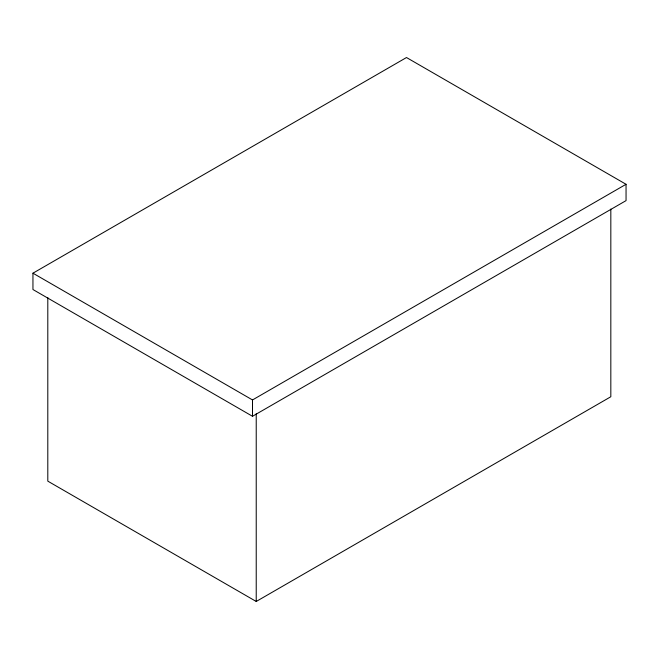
<?xml version="1.0" encoding="UTF-8"?>
<svg xmlns="http://www.w3.org/2000/svg" width="659" height="659" viewBox="0 0 659 659"><rect width="100%" height="100%" fill="white"/><g stroke="black" fill="none" stroke-linecap="round" stroke-linejoin="round"><path stroke-width="0.99" d="M32.95 273.188L406.496 57.531L626.05 184.289L626.05 200.624L252.504 416.282L32.95 289.523L32.95 273.188L252.504 399.947L626.05 184.289M47.802 297.555L47.802 481.144L256.227 601.469L610.827 396.743L610.827 209.06M256.227 413.786L256.227 601.469M252.504 399.947L252.504 416.282"/></g></svg>
